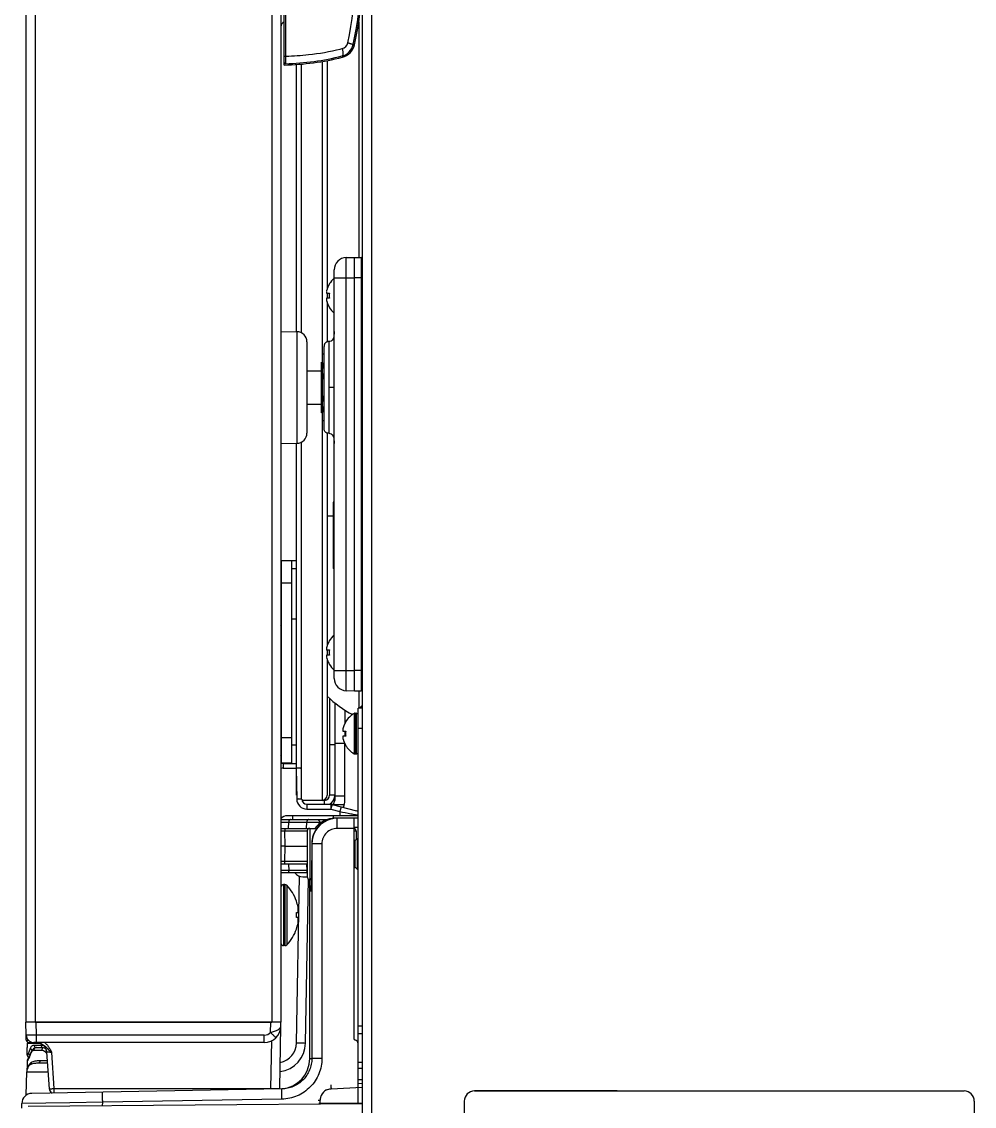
# Model space of a CAD drawing. Header units: millimetres. Extents: x -1538 to 3410, y -1646 to 2016.
# Drawn here: x -1479 to -1292.2, y -149 to 63.8 of the extents above; entities that cross this region are included whole.
import ezdxf

# ---------------------------------------------------------------- set-up
doc = ezdxf.new("R2010")
doc.units = ezdxf.units.MM
doc.header["$LTSCALE"] = 23.1
doc.layers.get('0').update_dxf_attribs({"linetype": 'CONTINUOUS'})

msp = doc.modelspace()

# ---------------------------------------------------------------- linework, layer by layer
at = {"linetype": 'Continuous'}
for p, q in [((-1478.12, 574.56), (-1478.12, -132.44)), ((-1476.32, 574.56), (-1476.32, -132.44)), ((-1429.92, 574.56), (-1429.92, -132.44)), ((-1428.12, 574.56), (-1428.12, -132.44)), ((-1412.17, 574.36), (-1412.17, -148.44)), ((-1410.37, 574.36), (-1410.37, -225.14)), ((-1427.47, 55.56), (-1427.47, 89.56)), ((-1427.15, 57.06), (-1427.15, 88.06)), ((-1412.86, 63.81), (-1412.86, 17.54)), ((-1427.47, 57.06), (-1427.15, 57.06)), ((-1427.46, 55.31), (-1427.47, 55.56)), ((-1425.07, 3), (-1425.07, 55.44)), ((-1424.07, 2.75), (-1424.07, 55.49)), ((-1420.07, 56), (-1420.07, -3.18)), ((-1419.07, 56.2), (-1419.07, 11.38)), ((-1416.13, 57.08), (-1416.13, 57.08)), ((-1415.31, 17.53), (-1413.67, 17.56)), ((-1415.31, 17.53), (-1413.67, 17.56)), ((-1415.31, -67.41), (-1415.31, 17.53)), ((-1413.67, -67.44), (-1413.67, 17.56)), ((-1413.67, 17.56), (-1412.41, 17.53)), ((-1412.41, 17.53), (-1412.41, -67.42)), ((-1417.67, -65.02), (-1417.67, 15.13)), ((-1417.67, 13.56), (-1413.67, 13.56)), ((-1412.17, 13.56), (-1413.67, 13.56)), ((-1418.64, 12.36), (-1418.61, 12.36)), ((-1419.16, 10.56), (-1418.61, 10.56)), ((-1418.61, 9.56), (-1419.16, 9.56)), ((-1419.07, 10.56), (-1419.07, 9.56)), ((-1419.07, 8.73), (-1419.07, 1)), ((-1418.61, 7.76), (-1418.64, 7.76)), ((-1428.12, 3.06), (-1424.98, 3)), ((-1424.98, 3), (-1424.98, -18.89)), ((-1423.02, 1), (-1423.02, -16.89)), ((-1419.67, -15.94), (-1419.67, 0.06)), ((-1418.67, -16.94), (-1418.67, 1.06)), ((-1419.97, -14.44), (-1419.97, -1.44)), ((-1419.67, -1.44), (-1419.97, -1.44)), ((-1420.17, -12.89), (-1420.17, -2.99)), ((-1420.17, -2.99), (-1420.16, -3)), ((-1419.97, -3.38), (-1420.16, -3)), ((-1423.02, -4.69), (-1420.17, -4.69)), ((-1417.67, -7.94), (-1418.67, -7.94)), ((-1423.02, -11.19), (-1420.17, -11.19)), ((-1419.97, -12.89), (-1420.17, -12.89)), ((-1420.07, -12.89), (-1420.07, -88.94)), ((-1419.97, -14.44), (-1419.67, -14.44)), ((-1419.07, -16.88), (-1419.07, -58.62)), ((-1428.12, -18.94), (-1424.98, -18.89)), ((-1425.07, -87.94), (-1425.07, -18.89)), ((-1424.07, -88.71), (-1424.07, -18.64)), ((-1417.82, -43.44), (-1417.82, -30.44)), ((-1417.72, -43.54), (-1417.72, -30.34)), ((-1417.67, -30.34), (-1417.72, -30.34)), ((-1417.82, -33.19), (-1419.07, -33.19)), ((-1417.82, -36.94), (-1417.72, -36.94)), ((-1428.07, -41.94), (-1428.07, -81.73)), ((-1425.07, -41.94), (-1428.07, -41.94)), ((-1426.07, -41.94), (-1426.07, -81.69)), ((-1426.07, -43.44), (-1425.07, -43.44)), ((-1417.72, -43.54), (-1417.67, -43.54)), ((-1426.07, -46.32), (-1428.07, -46.32)), ((-1428.07, -54.75), (-1428.12, -54.66)), ((-1426.07, -53.33), (-1425.07, -53.33)), ((-1419.16, -59.44), (-1418.61, -59.44)), ((-1419.07, -59.44), (-1419.07, -60.44)), ((-1418.64, -57.64), (-1418.61, -57.64)), ((-1428.07, -59.94), (-1428.09, -59.94)), ((-1418.61, -60.44), (-1419.16, -60.44)), ((-1419.07, -61.27), (-1419.07, -87.94)), ((-1418.61, -62.24), (-1418.64, -62.24)), ((-1417.67, -63.44), (-1413.67, -63.44)), ((-1412.17, -63.44), (-1413.67, -63.44)), ((-1415.31, -67.41), (-1413.67, -67.44)), ((-1413.67, -67.44), (-1412.41, -67.42)), ((-1412.86, -67.43), (-1412.86, -70.84)), ((-1418.57, -68.96), (-1418.57, -87.94)), ((-1417.57, -69.82), (-1417.57, -88.94)), ((-1415.57, -71.24), (-1415.57, -73.82)), ((-1413.77, -71.9), (-1413.77, -79.79)), ((-1413.57, -71.84), (-1413.57, -79.84)), ((-1413.57, -71.84), (-1413.37, -71.84)), ((-1413.37, -71.84), (-1413.37, -79.84)), ((-1412.97, -136.68), (-1412.97, -70.84)), ((-1412.17, -70.84), (-1412.97, -70.84)), ((-1412.17, -70.84), (-1412.44, -70.57)), ((-1415.44, -73.54), (-1415.41, -73.54)), ((-1428.07, -75.75), (-1428.12, -75.66)), ((-1415.96, -75.34), (-1415.41, -75.34)), ((-1415.41, -76.34), (-1415.96, -76.34)), ((-1415.57, -75.34), (-1415.57, -76.34)), ((-1412.17, -74.84), (-1412.97, -74.84)), ((-1426.07, -76.67), (-1428.07, -76.67)), ((-1426.07, -78.06), (-1425.07, -78.06)), ((-1417.57, -78.06), (-1418.57, -78.06)), ((-1415.61, -77.79), (-1417.57, -77.79)), ((-1415.57, -88.94), (-1415.57, -77.87)), ((-1415.41, -78.14), (-1415.44, -78.14)), ((-1428.07, -80.25), (-1428.12, -80.16)), ((-1413.57, -79.84), (-1413.37, -79.84)), ((-1426.07, -81.63), (-1428.07, -81.63)), ((-1427.69, -81.69), (-1427.69, -82.64)), ((-1427.69, -81.69), (-1425.14, -81.69)), ((-1427.69, -82.64), (-1425.14, -82.64)), ((-1425.14, -81.69), (-1425.14, -82.64)), ((-1425.14, -82.64), (-1425.03, -88.68)), ((-1419.57, -88.94), (-1424, -88.94)), ((-1419.57, -89.69), (-1419.57, -88.81)), ((-1417.57, -87.94), (-1418.57, -87.94)), ((-1417.57, -88.94), (-1417.85, -88.94)), ((-1417.57, -88.05), (-1415.57, -88.05)), ((-1423.03, -89.69), (-1423.03, -90.64)), ((-1423.03, -89.69), (-1418.35, -89.69)), ((-1423.03, -90.64), (-1418.35, -90.64)), ((-1418.35, -89.69), (-1418.35, -90.64)), ((-1418.35, -90.64), (-1416.57, -91.11)), ((-1418.09, -89.73), (-1413.31, -91)), ((-1417.94, -89.72), (-1415.67, -89.72)), ((-1416.57, -91.11), (-1416.57, -91.94)), ((-1428.12, -92.72), (-1419.02, -92.72)), ((-1428.12, -93.21), (-1420.07, -93.21)), ((-1412.97, -91.94), (-1426.89, -91.94)), ((-1426.62, -94.44), (-1426.6, -93.21)), ((-1425.82, -92.72), (-1425.82, -91.94)), ((-1423.08, -94.44), (-1423.07, -93.21)), ((-1420.56, -93.52), (-1420.57, -93.21)), ((-1417.94, -92.52), (-1418.9, -92.79)), ((-1417.08, -92.44), (-1417.94, -92.52)), ((-1417.82, -92.48), (-1417.82, -91.94)), ((-1412.97, -92.44), (-1417.82, -92.44)), ((-1413.82, -92.44), (-1413.82, -135.69)), ((-1428.12, -94.44), (-1423.11, -94.44)), ((-1428.12, -94.93), (-1427.37, -94.93)), ((-1427.37, -94.44), (-1427.37, -94.93)), ((-1427.32, -97.94), (-1427.37, -94.93)), ((-1427.37, -94.93), (-1422.97, -94.93)), ((-1422.97, -94.94), (-1422.97, -103.94)), ((-1422.47, -94.44), (-1422.47, -104.44)), ((-1422.47, -94.44), (-1421.05, -94.44)), ((-1413.82, -94.44), (-1417.08, -94.44)), ((-1413.82, -94.19), (-1412.97, -94.19)), ((-1413.81, -94.93), (-1413.37, -94.93)), ((-1413.37, -94.93), (-1413.34, -96.61)), ((-1422.08, -97.44), (-1422.09, -99.76)), ((-1422.08, -97.44), (-1422.08, -97.44)), ((-1422.08, -97.44), (-1422.07, -97.44)), ((-1422.07, -97.44), (-1422.06, -139.55)), ((-1420.09, -97.44), (-1420.08, -139.55)), ((-1413.82, -96.6), (-1413.58, -96.84)), ((-1413.58, -96.84), (-1413.18, -96.44)), ((-1413.58, -102.04), (-1413.58, -96.84)), ((-1413.18, -96.44), (-1413.18, -102.44)), ((-1413.18, -96.44), (-1413.08, -96.44)), ((-1413.18, -96.44), (-1413.08, -96.44)), ((-1413.08, -96.44), (-1413.08, -102.44)), ((-1427.32, -97.94), (-1428.12, -97.94)), ((-1427.37, -100.95), (-1427.32, -97.94)), ((-1427.32, -97.94), (-1422.97, -97.94)), ((-1422.09, -99.76), (-1422.09, -99.76)), ((-1427.37, -100.95), (-1428.12, -100.95)), ((-1423.11, -101.44), (-1428.12, -101.44)), ((-1427.37, -101.44), (-1427.37, -100.95)), ((-1422.97, -100.95), (-1427.37, -100.95)), ((-1426.62, -101.44), (-1426.6, -102.68)), ((-1423.08, -101.44), (-1423.07, -102.68)), ((-1413.82, -102.28), (-1413.58, -102.04)), ((-1413.58, -102.04), (-1413.18, -102.44)), ((-1422.97, -102.68), (-1428.12, -102.68)), ((-1422.97, -103.17), (-1428.12, -103.17)), ((-1425.05, -136.51), (-1424.48, -103.83)), ((-1423.82, -103.94), (-1422.97, -103.94)), ((-1413.18, -102.44), (-1413.08, -102.44)), ((-1413.18, -102.44), (-1413.08, -102.44)), ((-1427.62, -105.44), (-1427.62, -117.44)), ((-1427.33, -105.44), (-1427.62, -105.44)), ((-1427.33, -105.44), (-1427.33, -117.44)), ((-1426.96, -105.6), (-1426.96, -117.29)), ((-1423.3, -136.54), (-1422.74, -104.36)), ((-1422.47, -139.56), (-1422.47, -104.44)), ((-1422.47, -104.44), (-1422.17, -104.44)), ((-1422.44, -104.47), (-1422.44, -104.44)), ((-1425.09, -108.69), (-1425.08, -108.69)), ((-1425.09, -110.94), (-1424.78, -110.94)), ((-1424.78, -111.94), (-1425.09, -111.94)), ((-1425.08, -114.19), (-1425.09, -114.19)), ((-1427.33, -117.44), (-1427.62, -117.44)), ((-1478.07, -134.97), (-1478.12, -132.44)), ((-1428.12, -132.44), (-1478.12, -132.44)), ((-1476.32, -132.44), (-1429.92, -132.44)), ((-1476.07, -134.97), (-1476.12, -132.44)), ((-1430.15, -134.47), (-1430.12, -132.44)), ((-1428.34, -145.46), (-1428.13, -133.25)), ((-1428.13, -133.25), (-1428.12, -132.44)), ((-1412.17, -133.24), (-1412.97, -133.24)), ((-1478.05, -135.95), (-1478.07, -134.97)), ((-1476.07, -136.44), (-1476.07, -134.97)), ((-1431.38, -134.97), (-1476.07, -134.97)), ((-1431.38, -136.44), (-1431.38, -134.97)), ((-1430.09, -145.46), (-1429.93, -136.09)), ((-1412.17, -134.74), (-1412.97, -134.74)), ((-1477.87, -136.65), (-1477.87, -137.44)), ((-1475.24, -136.65), (-1477.87, -136.65)), ((-1477.87, -138.94), (-1477.87, -137.44)), ((-1477.55, -136.44), (-1476.44, -136.44)), ((-1476.97, -138.06), (-1477.14, -138.41)), ((-1476.89, -137.92), (-1476.97, -138.06)), ((-1476.97, -138.06), (-1476.97, -138.06)), ((-1476.67, -137.66), (-1476.89, -137.92)), ((-1431.38, -136.44), (-1476.57, -136.44)), ((-1476.56, -137.94), (-1475.04, -137.94)), ((-1476.52, -136.94), (-1475.15, -136.94)), ((-1476.06, -137.44), (-1474.74, -137.44)), ((-1476.04, -137.44), (-1474.74, -137.44)), ((-1474.74, -137.44), (-1474.48, -137.49)), ((-1474.48, -137.49), (-1474.3, -137.58)), ((-1412.97, -148.45), (-1412.97, -136.68)), ((-1477.86, -139.94), (-1477.88, -141.52)), ((-1477.87, -138.94), (-1477.8, -138.94)), ((-1477.86, -139.94), (-1477.78, -139.94)), ((-1477.58, -139.53), (-1477.6, -139.57)), ((-1477.54, -139.43), (-1477.58, -139.53)), ((-1477.53, -139.41), (-1477.57, -139.49)), ((-1477.48, -139.28), (-1477.54, -139.43)), ((-1477.48, -139.28), (-1477.5, -139.43)), ((-1475.32, -139.95), (-1473.96, -139.95)), ((-1474.08, -138.3), (-1473.57, -145.51)), ((-1472.57, -145.46), (-1473.07, -138.41)), ((-1422.47, -139.56), (-1422.06, -139.55)), ((-1412.97, -140.27), (-1412.17, -140.27)), ((-1478.06, -146.76), (-1477.98, -142.16)), ((-1477.98, -142.16), (-1473.84, -142.17)), ((-1475.74, -140.44), (-1473.93, -140.44)), ((-1412.17, -141.53), (-1412.97, -141.53)), ((-1412.17, -143.74), (-1412.97, -143.74)), ((-1412.97, -144.49), (-1412.17, -144.44)), ((-1427.97, -145.55), (-1476.97, -146.41)), ((-1472.57, -146.33), (-1472.57, -145.46)), ((-1472.57, -145.46), (-1430.09, -145.46)), ((-1430.09, -145.59), (-1430.09, -145.46)), ((-1418.3, -145.52), (-1412.17, -145.19)), ((-1362.17, -145.94), (-1390.17, -145.94)), ((-1390.17, -145.94), (-1294.17, -145.94)), ((-1478.96, -149.33), (-1478.94, -148.37)), ((-1469.5, -148.24), (-1478.94, -148.37)), ((-1412.17, -148.44), (-1477.66, -149.01)), ((-1463.07, -148.16), (-1469.5, -148.24)), ((-1463.09, -148.89), (-1463.07, -148.16)), ((-1427.95, -147.55), (-1463.07, -148.16)), ((-1420.8, -147.76), (-1420.43, -147.76)), ((-1420.67, -148.32), (-1420.43, -148.32)), ((-1420.43, -148.32), (-1420.43, -147.76)), ((-1420.43, -148.32), (-1412.17, -148.24)), ((-1412.17, -148.44), (-1412.17, -228.44)), ((-1392.17, -147.94), (-1392.17, -203.94)), ((-1292.17, -147.94), (-1292.17, -203.94)), ((-1292.17, -147.94), (-1292.17, -155.59))]:
    msp.add_line(p, q, dxfattribs=at)
for points in [[(-1417.67, 3.06), (-1417.68, 2.64), (-1417.72, 2.26), (-1417.78, 1.92), (-1417.89, 1.61), (-1418.05, 1.35), (-1418.27, 1.16), (-1418.55, 1.06), (-1418.67, 1.06)], [(-1418.67, -16.94), (-1418.55, -16.95), (-1418.27, -17.04), (-1418.05, -17.23), (-1417.89, -17.49), (-1417.78, -17.8), (-1417.72, -18.15), (-1417.68, -18.53), (-1417.67, -18.94)], [(-1418.9, -92.79), (-1419.81, -93.26), (-1420.61, -93.9), (-1421.26, -94.7), (-1421.73, -95.61), (-1422.01, -96.59), (-1422.08, -97.44)], [(-1422.08, -97.44), (-1422.09, -100.03), (-1422.09, -100.48), (-1422.1, -100.93), (-1422.1, -101.36), (-1422.11, -101.78), (-1422.11, -102.19), (-1422.12, -102.59), (-1422.13, -102.97), (-1422.14, -103.33), (-1422.15, -103.67), (-1422.16, -104), (-1422.17, -104.31), (-1422.18, -104.6), (-1422.19, -104.87), (-1422.2, -105.12), (-1422.21, -105.35), (-1422.22, -105.56), (-1422.23, -105.75), (-1422.24, -105.93), (-1422.25, -106.08), (-1422.26, -106.21), (-1422.27, -106.32), (-1422.28, -106.41), (-1422.29, -106.47), (-1422.29, -106.51), (-1422.29, -106.52)], [(-1476.11, -137.44), (-1476.39, -137.49), (-1476.67, -137.66)], [(-1476.03, -136.45), (-1475.45, -136.55), (-1474.88, -136.84), (-1474.44, -137.3), (-1474.16, -137.87), (-1474.08, -138.3)], [(-1477.14, -138.41), (-1477.36, -138.94), (-1477.48, -139.28)]]:
    msp.add_lwpolyline(points, dxfattribs=at)
for centre, radius, start, end in [((-1472.08, 72.56), 58.5, 347.2578, 12.7422), ((-1472.47, 72.56), 60, 347.2578, 12.7422), ((-1472.47, 72.56), 60.25, 347.2578, 12.7422), ((-1416.48, 59.98), 1.5, 284.2025, 347.2578), ((-1428.01, 105.55), 48.5, 276.2626, 283.7547), ((-1428.01, 105.53), 48.49, 283.7546, 284.2025), ((-1416.87, 59.98), 3, 284.2001, 347.2579), ((-1416.87, 59.98), 3.25, 284.2025, 347.2578), ((-1427.22, 55.81), 0.25, 180.0029, 271.3652), ((-1428.4, 105.55), 50.25, 271.0717, 284.2025), ((-1428.4, 105.55), 50, 271.3651, 284.2023), ((-1428.01, 105.55), 48.5, 271.0179, 276.2626), ((-1415.27, 15.13), 2.4, 91, 180), ((-1412.42, 17.28), 0.25, 0, 89), ((-1414.55, 9.86), 4.8, 130.6007, 148.5421), ((-1417.21, 10.81), 1.97, 175.714, 176.9766), ((-1417.22, 10.81), 1.96, 176.9771, 178.0037), ((-1417.22, 10.81), 1.95, 178.0037, 179.0738), ((-1417.23, 10.81), 1.95, 179.0741, 180.1995), ((-1417.23, 10.81), 1.95, 180.1995, 181.1541), ((-1417.22, 10.81), 1.95, 181.1545, 182.3767), ((-1417.22, 10.81), 1.96, 182.3765, 183.2159), ((-1417.17, 10.8), 2.01, 172.7256, 174.8598), ((-1417.2, 10.8), 1.98, 174.8627, 175.7144), ((-1417.21, 10.81), 1.97, 183.2167, 184.6016), ((-1417.19, 10.81), 1.98, 184.6009, 185.2558), ((-1414.67, 9.91), 4.64, 163.6036, 165.6824), ((-1414.64, 9.9), 4.67, 162.6228, 163.6051), ((-1414.62, 9.9), 4.68, 161.535, 162.6227), ((-1414.61, 9.89), 4.7, 159.4813, 161.5344), ((-1414.59, 9.89), 4.72, 158.9977, 159.4819), ((-1414.59, 9.88), 4.72, 157.4524, 158.9975), ((-1414.58, 9.88), 4.73, 156.6826, 157.4526), ((-1414.58, 9.88), 4.73, 155.4278, 156.6825), ((-1414.57, 9.88), 4.74, 154.4598, 155.4278), ((-1414.57, 9.88), 4.74, 153.3188, 154.4598), ((-1414.56, 9.87), 4.75, 151.9926, 153.3187), ((-1414.56, 9.87), 4.75, 151.0316, 151.9926), ((-1414.56, 9.87), 4.75, 148.4659, 151.0313), ((-1417.22, 9.31), 1.96, 176.7841, 177.6235), ((-1417.22, 9.31), 1.96, 177.6234, 178.8455), ((-1417.23, 9.31), 1.95, 178.8459, 180.9258), ((-1417.22, 9.31), 1.95, 180.9261, 181.9964), ((-1417.22, 9.31), 1.96, 181.9964, 183.0228), ((-1417.21, 9.31), 1.97, 183.0233, 184.286), ((-1417.17, 10.81), 2.01, 185.2585, 187.2741), ((-1417.17, 9.3), 2.01, 172.7259, 174.7415), ((-1417.19, 9.3), 1.98, 174.7442, 175.3991), ((-1417.21, 9.31), 1.97, 175.3984, 176.7833), ((-1417.2, 9.31), 1.98, 184.2856, 185.1372), ((-1417.17, 9.31), 2.01, 185.1401, 187.2744), ((-1414.67, 10.2), 4.64, 194.3176, 196.3964), ((-1414.64, 10.21), 4.67, 196.3949, 197.3772), ((-1414.62, 10.22), 4.68, 197.3773, 198.465), ((-1414.61, 10.22), 4.7, 198.4656, 200.5187), ((-1414.59, 10.23), 4.72, 200.5181, 201.0023), ((-1414.59, 10.23), 4.72, 201.0025, 202.5476), ((-1414.86, 10.06), 3.79, 172.4013, 179.9911), ((-1414.86, 10.06), 3.79, 180.0089, 187.5987), ((-1414.58, 10.23), 4.73, 202.5474, 203.3174), ((-1414.58, 10.23), 4.73, 203.3175, 204.5722), ((-1414.57, 10.24), 4.74, 204.5722, 205.5402), ((-1414.57, 10.24), 4.74, 205.5402, 206.6812), ((-1414.56, 10.24), 4.75, 206.6813, 208.0074), ((-1414.56, 10.24), 4.75, 208.0074, 208.9684), ((-1414.56, 10.24), 4.75, 208.9687, 211.5341), ((-1414.55, 10.26), 4.8, 211.4579, 229.3993), ((-1425.02, 1), 2, 0, 89), ((-1624.07, -13.12), 204.22, 1.8826, 2.3008), ((-1425.02, -16.89), 2, 271, 360), ((-1417.72, -30.44), 0.1, 90, 180), ((-1417.72, -43.44), 0.1, 180, 270), ((-1414.55, -60.14), 4.8, 130.6007, 148.5421), ((-1417.21, -59.19), 1.97, 175.714, 176.9766), ((-1417.22, -59.19), 1.96, 176.9771, 178.0037), ((-1417.22, -59.19), 1.95, 178.0037, 179.0738), ((-1417.23, -59.19), 1.95, 179.0741, 180.1995), ((-1417.23, -59.19), 1.95, 180.1995, 181.1541), ((-1417.22, -59.19), 1.95, 181.1545, 182.3767), ((-1417.22, -59.19), 1.96, 182.3765, 183.2159), ((-1417.17, -59.2), 2.01, 172.7256, 174.8598), ((-1417.2, -59.2), 1.98, 174.8627, 175.7144), ((-1417.21, -59.19), 1.97, 183.2167, 184.6016), ((-1417.19, -59.19), 1.98, 184.6009, 185.2558), ((-1417.17, -59.19), 2.01, 185.2585, 187.2741), ((-1414.67, -60.09), 4.64, 163.6036, 165.6824), ((-1414.64, -60.1), 4.67, 162.6228, 163.6051), ((-1414.62, -60.1), 4.68, 161.535, 162.6227), ((-1414.61, -60.11), 4.7, 159.4813, 161.5344), ((-1414.59, -60.11), 4.72, 158.9977, 159.4819), ((-1414.59, -60.12), 4.72, 157.4524, 158.9975), ((-1414.58, -60.12), 4.73, 156.6826, 157.4526), ((-1414.58, -60.12), 4.73, 155.4278, 156.6825), ((-1414.57, -60.12), 4.74, 154.4598, 155.4278), ((-1414.57, -60.12), 4.74, 153.3188, 154.4598), ((-1414.56, -60.13), 4.75, 151.9926, 153.3187), ((-1414.56, -60.13), 4.75, 151.0316, 151.9926), ((-1414.56, -60.13), 4.75, 148.4659, 151.0313), ((-1414.86, -59.94), 3.79, 172.4013, 179.9911), ((-1417.22, -60.69), 1.96, 176.7841, 177.6235), ((-1417.22, -60.69), 1.96, 177.6234, 178.8455), ((-1417.23, -60.69), 1.95, 178.8459, 180.9258), ((-1417.22, -60.69), 1.95, 180.9261, 181.9964), ((-1417.22, -60.69), 1.96, 181.9964, 183.0228), ((-1417.21, -60.69), 1.97, 183.0233, 184.286), ((-1417.17, -60.7), 2.01, 172.7259, 174.7415), ((-1417.19, -60.7), 1.98, 174.7442, 175.3991), ((-1417.21, -60.69), 1.97, 175.3984, 176.7833), ((-1417.2, -60.69), 1.98, 184.2856, 185.1372), ((-1417.17, -60.69), 2.01, 185.1401, 187.2744), ((-1414.67, -59.8), 4.64, 194.3176, 196.3964), ((-1414.64, -59.79), 4.67, 196.3949, 197.3772), ((-1414.62, -59.78), 4.68, 197.3773, 198.465), ((-1414.61, -59.78), 4.7, 198.4656, 200.5187), ((-1414.59, -59.77), 4.72, 200.5181, 201.0023), ((-1414.59, -59.77), 4.72, 201.0025, 202.5476), ((-1414.58, -59.77), 4.73, 202.5474, 203.3174), ((-1414.58, -59.77), 4.73, 203.3175, 204.5722), ((-1414.86, -59.94), 3.79, 180.0089, 187.5987), ((-1414.57, -59.76), 4.74, 204.5722, 205.5402), ((-1414.57, -59.76), 4.74, 205.5402, 206.6812), ((-1414.56, -59.76), 4.75, 206.6813, 208.0074), ((-1414.56, -59.76), 4.75, 208.0074, 208.9684), ((-1414.56, -59.76), 4.75, 208.9687, 211.5341), ((-1414.55, -59.74), 4.8, 211.4579, 229.3993), ((-1415.27, -65.02), 2.4, 180, 269), ((-1412.42, -67.17), 0.25, 271, 360), ((-1405.24, -54.59), 19.6, 225.1449, 243.3006), ((-1411.35, -76.04), 4.8, 120.3012, 148.5421), ((-1413.57, -72.24), 0.4, 90, 120.3012), ((-1413.37, -72.24), 0.4, 0, 90), ((-1411.17, -71.84), 1.8, 124.3303, 145.6697), ((-1411.41, -76.01), 4.7, 159.4813, 161.5344), ((-1411.39, -76.01), 4.72, 158.9977, 159.4819), ((-1411.39, -76.02), 4.72, 157.4524, 158.9975), ((-1411.38, -76.02), 4.73, 156.6826, 157.4526), ((-1411.38, -76.02), 4.73, 155.4278, 156.6825), ((-1411.37, -76.02), 4.74, 154.4598, 155.4278), ((-1411.37, -76.02), 4.74, 153.3188, 154.4598), ((-1411.36, -76.03), 4.75, 151.9926, 153.3187), ((-1411.36, -76.03), 4.75, 151.0316, 151.9926), ((-1411.36, -76.03), 4.75, 148.4659, 151.0313), ((-1414.01, -75.09), 1.97, 175.714, 176.9766), ((-1414.02, -75.09), 1.96, 176.9771, 178.0037), ((-1414.02, -75.09), 1.95, 178.0037, 179.0738), ((-1414.03, -75.09), 1.95, 179.0741, 180.1995), ((-1414.03, -75.09), 1.95, 180.1995, 181.1541), ((-1414.02, -75.09), 1.95, 181.1545, 182.3767), ((-1414.02, -75.09), 1.96, 182.3765, 183.2159), ((-1414.02, -76.59), 1.96, 176.7841, 177.6235), ((-1414.02, -76.59), 1.96, 177.6234, 178.8455), ((-1414.03, -76.59), 1.95, 178.8459, 180.9258), ((-1413.97, -75.1), 2.01, 172.7256, 174.8598), ((-1414, -75.1), 1.98, 174.8627, 175.7144), ((-1414.01, -75.09), 1.97, 183.2167, 184.6016), ((-1413.99, -75.09), 1.98, 184.6009, 185.2558), ((-1413.97, -75.09), 2.01, 185.2585, 187.2741), ((-1413.97, -76.6), 2.01, 172.7259, 174.7415), ((-1413.99, -76.6), 1.98, 174.7442, 175.3991), ((-1414.01, -76.59), 1.97, 175.3984, 176.7833), ((-1411.47, -75.99), 4.64, 163.6036, 165.6824), ((-1411.44, -76), 4.67, 162.6228, 163.6051), ((-1411.42, -76), 4.68, 161.535, 162.6227), ((-1411.66, -75.84), 3.79, 172.4013, 179.9911), ((-1411.66, -75.84), 3.79, 180.0089, 187.5987), ((-1414.02, -76.59), 1.95, 180.9261, 181.9964), ((-1414.02, -76.59), 1.96, 181.9964, 183.0228), ((-1414.01, -76.59), 1.97, 183.0233, 184.286), ((-1414, -76.59), 1.98, 184.2856, 185.1372), ((-1413.97, -76.59), 2.01, 185.1401, 187.2744), ((-1411.47, -75.7), 4.64, 194.3176, 196.3964), ((-1411.44, -75.69), 4.67, 196.3949, 197.3772), ((-1411.42, -75.68), 4.68, 197.3773, 198.465), ((-1411.41, -75.68), 4.7, 198.4656, 200.5187), ((-1411.39, -75.67), 4.72, 200.5181, 201.0023), ((-1411.39, -75.67), 4.72, 201.0025, 202.5476), ((-1411.38, -75.67), 4.73, 202.5474, 203.3174), ((-1411.38, -75.67), 4.73, 203.3175, 204.5722), ((-1411.37, -75.66), 4.74, 204.5722, 205.5402), ((-1411.37, -75.66), 4.74, 205.5402, 206.6812), ((-1411.36, -75.66), 4.75, 206.6813, 208.0074), ((-1411.36, -75.66), 4.75, 208.0074, 208.9684), ((-1411.36, -75.66), 4.75, 208.9687, 211.5341), ((-1411.35, -75.64), 4.8, 211.4579, 239.6988), ((-1413.57, -79.44), 0.4, 239.6988, 270), ((-1413.37, -79.44), 0.4, 270, 360), ((-1427.69, -84.69), 3, 90, 98.2031), ((-1427.69, -84.65), 2.01, 90.0208, 102.3449), ((-1425.14, -82.69), 1, 85.8087, 90), ((-1424.71, -106.96), 18.29, 90.1136, 91.0072), ((-1423.03, -88.64), 2, 181.0001, 270), ((-1423.03, -88.69), 1, 180.9978, 270.0014), ((-1420.07, -87.94), 1, 270, 360), ((-1419.57, -87.94), 1, 270, 360), ((-1419.57, -87.94), 2, 298.5064, 356.8408), ((-1418.57, -88.94), 1, 305.5405, 360), ((-1418.57, -88.94), 3, 332.8867, 360), ((-1418.35, -90.69), 1, 75.1317, 90), ((-1413.57, -91.96), 1, 52.769, 75.1317), ((-1426.89, -93.44), 1.5, 90, 144.9406), ((-1417.07, -97.44), 5, 115.9484, 180.0004), ((-1417.47, -97.44), 5, 90, 143.0214), ((-1417.46, -97.44), 5, 95.5876, 142.9617), ((-1417.07, -97.45), 5, 112.1919, 115.9606), ((-1417.07, -97.45), 5.01, 105.1385, 112.1853), ((-1417.07, -97.44), 5, 101.2451, 105.1372), ((-1417.07, -97.43), 4.99, 100.7592, 101.2431), ((-1417.07, -97.44), 4.99, 100.0553, 100.7592), ((-1417.46, -97.45), 5.01, 90.7053, 95.5928), ((-1417.07, -97.46), 5.02, 90.0168, 100.0491), ((-1417.46, -97.42), 4.98, 90.0041, 90.7015), ((-1422.47, -94.94), 0.5, 90, 180), ((-1413.87, -94.94), 0.5, 1, 83.8924), ((-1423.82, -101.94), 2, 217.8788, 270), ((-1422.47, -103.94), 0.5, 180, 270), ((-1427.62, -105.94), 0.5, 90, 180), ((-1427.33, -105.94), 0.5, 43.7747, 90), ((-1433.07, -111.44), 8.45, 19.0287, 43.7747), ((-1433.07, -111.44), 8.44, 10.6622, 19.0271), ((-1428.94, -110.42), 4.2, 5.265, 7.2923), ((-1428.92, -110.41), 4.18, 3.3885, 5.2645), ((-1428.91, -110.41), 4.17, 2.8385, 3.3879), ((-1428.91, -110.41), 4.17, 1.5995, 2.8386), ((-1428.91, -110.41), 4.16, 358.0413, 358.8223), ((-1428.91, -110.41), 4.17, 357.1771, 358.0412), ((-1428.91, -110.41), 4.17, 356.2595, 357.177), ((-1428.91, -110.41), 4.16, 0.8211, 1.5994), ((-1428.9, -110.41), 4.16, 359.8252, 0.8211), ((-1428.9, -110.41), 4.16, 358.8223, 359.8252), ((-1433.07, -111.44), 7.99, 356.4122, 3.5878), ((-1428.94, -110.41), 4.2, 352.7078, 354.482), ((-1428.94, -112.48), 4.2, 5.518, 7.2922), ((-1428.92, -110.41), 4.18, 355.388, 356.2594), ((-1428.93, -110.41), 4.19, 354.4827, 355.3879), ((-1428.93, -112.48), 4.19, 4.6121, 5.5173), ((-1428.92, -112.47), 4.18, 3.7406, 4.612), ((-1428.92, -112.47), 4.18, 354.7355, 356.6115), ((-1428.91, -112.47), 4.17, 2.823, 3.7405), ((-1428.91, -112.47), 4.17, 1.9588, 2.8229), ((-1428.91, -112.47), 4.16, 1.1777, 1.9587), ((-1428.91, -112.47), 4.17, 357.1614, 358.4005), ((-1428.91, -112.47), 4.17, 356.6121, 357.1615), ((-1428.9, -112.47), 4.16, 0.1748, 1.1777), ((-1428.9, -112.47), 4.16, 359.1789, 0.1748), ((-1428.91, -112.47), 4.16, 358.4006, 359.1789), ((-1433.07, -111.44), 8.45, 316.2253, 340.9713), ((-1433.07, -111.44), 8.44, 340.9729, 349.3378), ((-1428.94, -112.47), 4.2, 352.7077, 354.735), ((-1427.62, -116.94), 0.5, 180, 270), ((-1427.33, -116.94), 0.5, 270, 316.2253), ((-1431.38, -133.19), 3.25, 270, 359), ((-1476.57, -134.94), 1.5, 181, 269.999), ((-1477.55, -135.94), 0.5, 181, 269.9925), ((-1431.38, -133.22), 1.75, 270.0031, 314.5906), ((-1413.57, -135.69), 0.25, 180, 261.3731), ((-1413.72, -136.68), 0.75, 0, 81.3731), ((-1477.37, -136.65), 0.5, 148.0981, 180), ((-1476.67, -137.33), 0.622, 245.8854, 249.6921), ((-1476.06, -138), 0.561, 90.0088, 94.3493), ((-1458.03, -122.08), 22.99, 224.8222, 225.3027), ((-1429.05, -136.44), 5.75, 277.6453, 358.9999), ((-1429.05, -136.44), 4, 281.4361, 359), ((-1477.37, -138.94), 0.5, 181.9036, 250.3654), ((-1477.36, -139.94), 0.5, 114.4554, 179.5), ((-1477.28, -139.94), 0.497, 130.229, 134.8981), ((-1477.31, -138.95), 0.492, 240.0231, 244.6484), ((-1470.22, -141.96), 7.71, 158.8573, 160.8582), ((-1475.76, -142.14), 2.2, 126.2688, 136.6514), ((-1457.43, -121.48), 23.83, 225.3024, 225.7362), ((-1428.47, -139.56), 6, 274.7374, 360), ((-1476.23, -142.19), 1.75, 125.3467, 179), ((-1478.38, -141.51), 0.5, 342.3886, 359.4688), ((-1475.69, -142.19), 2.28, 145.3534, 158.0846), ((-1475.73, -142.16), 2.24, 136.6617, 145.3), ((-1476.94, -148.41), 2, 91, 179), ((-1472.57, -145.44), 1, 184.0843, 244.9004), ((-1429.34, -145.44), 1, 353.1281, 359), ((-1418.18, -147.76), 2.25, 116.0336, 156.0166), ((-1390.17, -147.94), 2, 90, 180), ((-1390.17, -147.94), 2, 90, 180), ((-1294.17, -147.94), 2, 0, 90), ((-1294.17, -147.94), 2, 0, 90), ((-1294.17, -147.94), 2, 0, 90), ((-1418.18, -147.76), 2.25, 172.2198, 179.9957), ((-1418.18, -147.76), 2.25, 164.3237, 172.212), ((-1418.18, -147.76), 2.25, 156.0229, 164.3141)]:
    msp.add_arc(centre, radius, start, end, dxfattribs=at)
for centre, major_axis, ratio, start_param, end_param in [((-1427.12, 62.8), (-0.07, 1.01), 0.992509, 0.287211, 1.499307), ((-1423.12, -94.94), (0.581, 0.044), 0.857955, 1.437838, 1.483306), ((-1423.12, -100.94), (0.581, -0.044), 0.857955, -1.483306, -1.437838)]:
    msp.add_ellipse(centre, major_axis=major_axis, ratio=ratio, start_param=start_param, end_param=end_param, dxfattribs=at)
for points, knots in [([(-1415.02, 59.65), (-1414.94, 59.64), (-1414.8, 59.6), (-1414.59, 59.55), (-1414.41, 59.49), (-1414.25, 59.45), (-1414.12, 59.41), (-1414.04, 59.38), (-1413.99, 59.36), (-1413.96, 59.34), (-1413.95, 59.33), (-1413.94, 59.33), (-1413.94, 59.32)], [0, 0, 0, 0, 0.20564, 0.396867, 0.568339, 0.715609, 0.83472, 0.922603, 0.954173, 0.977306, 0.992164, 1, 1, 1, 1]), ([(-1416.11, 58.53), (-1416.09, 58.44), (-1416.05, 58.26), (-1416.01, 58), (-1415.99, 57.76), (-1415.98, 57.57), (-1415.99, 57.44), (-1415.99, 57.35), (-1416.01, 57.28), (-1416.02, 57.21), (-1416.04, 57.16), (-1416.07, 57.12), (-1416.1, 57.09), (-1416.12, 57.08), (-1416.13, 57.08)], [0, 0, 0, 0, 0.184233, 0.360427, 0.522604, 0.665827, 0.728986, 0.785965, 0.836482, 0.880419, 0.917924, 0.949476, 0.976179, 1, 1, 1, 1]), ([(-1427.21, 55.56), (-1427.21, 55.56), (-1427.21, 55.56), (-1427.2, 55.57), (-1427.2, 55.59), (-1427.19, 55.63), (-1427.19, 55.68), (-1427.18, 55.74), (-1427.18, 55.81), (-1427.17, 55.9), (-1427.17, 56.04), (-1427.16, 56.23), (-1427.15, 56.49), (-1427.15, 56.76), (-1427.15, 56.96), (-1427.15, 57.06)], [0, 0, 0, 0, 0.002364, 0.006447, 0.021063, 0.044664, 0.077189, 0.118446, 0.168114, 0.225811, 0.291038, 0.441756, 0.614757, 0.803354, 1, 1, 1, 1]), ([(-1418.67, 1.06), (-1418.74, 1.06), (-1418.89, 1.05), (-1419.1, 1), (-1419.28, 0.92), (-1419.42, 0.81), (-1419.53, 0.67), (-1419.61, 0.49), (-1419.66, 0.28), (-1419.67, 0.13), (-1419.67, 0.06)], [0, 0, 0, 0, 0.144942, 0.273574, 0.390071, 0.5, 0.609929, 0.726426, 0.855058, 1, 1, 1, 1]), ([(-1420.16, -3), (-1420.15, -3.01), (-1420.14, -3.04), (-1420.14, -3.06), (-1420.14, -3.07)], [0, 0, 0, 0, 0.390491, 1, 1, 1, 1]), ([(-1420.14, -3.07), (-1420.13, -3.11), (-1420.12, -3.19), (-1420.11, -3.33), (-1420.09, -3.51), (-1420.07, -3.82), (-1420.05, -4.3), (-1420.03, -4.7), (-1420.02, -4.92)], [0, 0, 0, 0, 0.055368, 0.132259, 0.230126, 0.348151, 0.640655, 1, 1, 1, 1]), ([(-1419.97, -4.46), (-1419.95, -4.21), (-1419.89, -3.69), (-1419.75, -3.2), (-1419.67, -2.95)], [0, 0, 0, 0, 0.498282, 1, 1, 1, 1]), ([(-1419.67, -6.43), (-1419.75, -6.19), (-1419.89, -5.69), (-1419.95, -5.18), (-1419.97, -4.93)], [0, 0, 0, 0, 0.501718, 1, 1, 1, 1]), ([(-1419.97, -10.96), (-1419.95, -10.71), (-1419.89, -10.19), (-1419.75, -9.7), (-1419.67, -9.45)], [0, 0, 0, 0, 0.498282, 1, 1, 1, 1]), ([(-1419.67, -12.93), (-1419.75, -12.69), (-1419.89, -12.19), (-1419.95, -11.68), (-1419.97, -11.43)], [0, 0, 0, 0, 0.501718, 1, 1, 1, 1]), ([(-1418.67, -16.94), (-1418.74, -16.94), (-1418.89, -16.93), (-1419.1, -16.89), (-1419.28, -16.81), (-1419.42, -16.7), (-1419.53, -16.55), (-1419.61, -16.38), (-1419.66, -16.17), (-1419.67, -16.02), (-1419.67, -15.94)], [0, 0, 0, 0, 0.144942, 0.273574, 0.390071, 0.5, 0.609929, 0.726426, 0.855058, 1, 1, 1, 1]), ([(-1428.07, -59.91), (-1428.07, -59.89), (-1428.08, -59.85), (-1428.09, -59.79), (-1428.1, -59.71), (-1428.11, -59.65), (-1428.12, -59.62)], [0, 0, 0, 0, 0.161625, 0.382714, 0.662638, 1, 1, 1, 1]), ([(-1428.12, -59.91), (-1428.12, -59.91), (-1428.11, -59.92), (-1428.11, -59.93), (-1428.11, -59.93)], [0, 0, 0, 0, 0.291762, 1, 1, 1, 1]), ([(-1428.11, -59.93), (-1428.1, -59.93), (-1428.1, -59.94), (-1428.1, -59.94), (-1428.09, -59.94)], [0, 0, 0, 0, 0.336336, 1, 1, 1, 1]), ([(-1424.14, -82.68), (-1424.14, -82.67), (-1424.15, -82.67), (-1424.16, -82.67), (-1424.18, -82.66), (-1424.22, -82.66), (-1424.26, -82.65), (-1424.33, -82.65), (-1424.44, -82.64), (-1424.59, -82.64), (-1424.76, -82.64), (-1424.95, -82.64), (-1425.07, -82.64), (-1425.14, -82.64)], [0, 0, 0, 0, 0.007003, 0.022191, 0.046422, 0.079672, 0.121661, 0.172051, 0.296037, 0.446975, 0.61905, 0.805868, 1, 1, 1, 1]), ([(-1424.03, -88.71), (-1424.03, -88.71), (-1424.04, -88.71), (-1424.05, -88.7), (-1424.06, -88.7), (-1424.1, -88.69), (-1424.15, -88.69), (-1424.24, -88.68), (-1424.34, -88.68), (-1424.47, -88.68), (-1424.6, -88.67), (-1424.7, -88.67), (-1424.75, -88.67)], [0, 0, 0, 0, 0.00733, 0.021875, 0.04471, 0.075971, 0.163319, 0.281911, 0.428947, 0.600556, 0.792482, 1, 1, 1, 1]), ([(-1418.09, -89.73), (-1418.09, -89.73), (-1418.09, -89.73), (-1418.09, -89.73), (-1418.09, -89.74), (-1418.1, -89.74), (-1418.1, -89.75), (-1418.11, -89.77), (-1418.11, -89.8), (-1418.13, -89.83), (-1418.14, -89.88), (-1418.15, -89.93), (-1418.18, -90.02), (-1418.21, -90.14), (-1418.25, -90.29), (-1418.3, -90.46), (-1418.33, -90.58), (-1418.35, -90.64)], [0, 0, 0, 0, 0.001368, 0.004997, 0.010961, 0.01926, 0.029884, 0.042821, 0.075497, 0.116969, 0.16689, 0.224805, 0.290182, 0.440953, 0.613712, 0.802413, 1, 1, 1, 1]), ([(-1416.31, -90.2), (-1416.31, -90.2), (-1416.31, -90.2), (-1416.31, -90.2), (-1416.31, -90.21), (-1416.32, -90.22), (-1416.32, -90.23), (-1416.33, -90.24), (-1416.33, -90.27), (-1416.34, -90.31), (-1416.36, -90.35), (-1416.37, -90.41), (-1416.4, -90.49), (-1416.43, -90.61), (-1416.47, -90.76), (-1416.52, -90.94), (-1416.55, -91.05), (-1416.57, -91.11)], [0, 0, 0, 0, 0.00137, 0.005004, 0.010973, 0.019275, 0.029895, 0.04282, 0.075495, 0.116982, 0.166888, 0.22481, 0.290213, 0.440928, 0.613694, 0.802511, 1, 1, 1, 1]), ([(-1416.57, -91.11), (-1415.86, -91.26), (-1414.86, -91.46), (-1413.66, -91.71), (-1413.16, -91.82), (-1412.95, -91.86)], [0, 0, 0, 0, 0.588268, 0.826458, 1, 1, 1, 1]), ([(-1426.28, -92.72), (-1426.3, -92.72), (-1426.34, -92.73), (-1426.4, -92.75), (-1426.46, -92.8), (-1426.53, -92.89), (-1426.59, -93.02), (-1426.6, -93.15), (-1426.6, -93.21)], [0, 0, 0, 0, 0.098477, 0.201819, 0.31323, 0.434547, 0.704744, 1, 1, 1, 1]), ([(-1422.74, -92.72), (-1422.76, -92.72), (-1422.8, -92.73), (-1422.87, -92.75), (-1422.92, -92.8), (-1422.99, -92.89), (-1423.05, -93.02), (-1423.07, -93.15), (-1423.07, -93.21)], [0, 0, 0, 0, 0.098477, 0.201819, 0.31323, 0.434547, 0.704744, 1, 1, 1, 1]), ([(-1417.94, -92.52), (-1418.51, -92.62), (-1419.63, -93.02), (-1420.99, -94.16), (-1421.88, -95.7), (-1422.08, -96.86), (-1422.08, -97.44)], [0, 0, 0, 0, 0.250035, 0.500075, 0.750069, 1, 1, 1, 1]), ([(-1420.89, -92.72), (-1420.87, -92.72), (-1420.83, -92.73), (-1420.77, -92.75), (-1420.71, -92.8), (-1420.64, -92.89), (-1420.58, -93.02), (-1420.57, -93.15), (-1420.57, -93.21)], [0, 0, 0, 0, 0.098477, 0.201819, 0.31323, 0.434547, 0.704744, 1, 1, 1, 1]), ([(-1417.46, -92.44), (-1417.46, -92.44), (-1417.46, -92.45), (-1417.46, -92.46), (-1417.46, -92.46)], [0, 0, 0, 0, 0.263207, 1, 1, 1, 1]), ([(-1417.08, -94.44), (-1417.08, -94.31), (-1417.08, -94.05), (-1417.08, -93.68), (-1417.08, -93.39), (-1417.08, -93.18), (-1417.08, -93.03), (-1417.08, -92.9), (-1417.08, -92.78), (-1417.07, -92.68), (-1417.07, -92.6), (-1417.07, -92.54), (-1417.07, -92.5), (-1417.07, -92.48), (-1417.07, -92.47), (-1417.07, -92.45), (-1417.07, -92.45), (-1417.07, -92.44), (-1417.07, -92.44)], [0, 0, 0, 0, 0.195078, 0.382925, 0.55575, 0.634508, 0.707168, 0.77305, 0.831474, 0.881869, 0.923802, 0.956847, 0.969919, 0.980659, 0.989049, 0.995073, 0.998716, 1, 1, 1, 1]), ([(-1423.08, -94.44), (-1423.02, -94.45), (-1422.9, -94.47), (-1422.79, -94.5), (-1422.73, -94.52)], [0, 0, 0, 0, 0.479541, 1, 1, 1, 1]), ([(-1417.08, -94.44), (-1417.47, -94.44), (-1418.26, -94.59), (-1419.26, -95.26), (-1419.93, -96.26), (-1420.09, -97.05), (-1420.09, -97.44)], [0, 0, 0, 0, 0.25, 0.500002, 0.750003, 1, 1, 1, 1]), ([(-1420.09, -97.44), (-1420.33, -97.44), (-1420.69, -97.44), (-1421.15, -97.44), (-1421.44, -97.44), (-1421.69, -97.44), (-1421.87, -97.44), (-1421.99, -97.44), (-1422.05, -97.44), (-1422.07, -97.44)], [0, 0, 0, 0, 0.373363, 0.542717, 0.692276, 0.816751, 0.911578, 0.973395, 1, 1, 1, 1]), ([(-1422.09, -99.76), (-1422.09, -100.52), (-1422.1, -101.94), (-1422.14, -103.64), (-1422.18, -104.83), (-1422.21, -105.53), (-1422.25, -106.08), (-1422.27, -106.4), (-1422.29, -106.53)], [0, 0, 0, 0, 0.334151, 0.630493, 0.755136, 0.859872, 0.942156, 1, 1, 1, 1]), ([(-1423.08, -101.44), (-1423.07, -101.44), (-1423.03, -101.44), (-1423, -101.44), (-1422.97, -101.43)], [0, 0, 0, 0, 0.243917, 1, 1, 1, 1]), ([(-1426.28, -103.17), (-1426.3, -103.17), (-1426.34, -103.16), (-1426.4, -103.13), (-1426.46, -103.09), (-1426.53, -103), (-1426.59, -102.86), (-1426.6, -102.74), (-1426.6, -102.68)], [0, 0, 0, 0, 0.098477, 0.201819, 0.31323, 0.434547, 0.704744, 1, 1, 1, 1]), ([(-1422.97, -103.02), (-1422.98, -103), (-1423.04, -102.89), (-1423.06, -102.77), (-1423.07, -102.68)], [0, 0, 0, 0, 0.23256, 1, 1, 1, 1]), ([(-1422.38, -106.53), (-1422.39, -106.42), (-1422.41, -106.16), (-1422.43, -105.47), (-1422.43, -104.89), (-1422.44, -104.47)], [0, 0, 0, 0, 0.16076, 0.383977, 1, 1, 1, 1]), ([(-1422.29, -106.53), (-1422.29, -106.57), (-1422.3, -106.62), (-1422.31, -106.68), (-1422.31, -106.72), (-1422.32, -106.75), (-1422.33, -106.77), (-1422.33, -106.78), (-1422.34, -106.79), (-1422.35, -106.78), (-1422.35, -106.77), (-1422.36, -106.75), (-1422.36, -106.72), (-1422.37, -106.69), (-1422.38, -106.62), (-1422.38, -106.57), (-1422.38, -106.53)], [0, 0, 0, 0, 0.21399, 0.298799, 0.368765, 0.423902, 0.464326, 0.49053, 0.504766, 0.51827, 0.543288, 0.582442, 0.636293, 0.704976, 0.788511, 1, 1, 1, 1]), ([(-1430.15, -134.47), (-1429.88, -134.4), (-1429.5, -134.3), (-1429.02, -134.11), (-1428.55, -133.88), (-1428.14, -133.55), (-1428.13, -133.25)], [0, 0, 0, 0, 0.336943, 0.490881, 0.629316, 1, 1, 1, 1]), ([(-1476.07, -134.97), (-1476.2, -134.97), (-1476.46, -134.97), (-1476.83, -134.98), (-1477.17, -134.98), (-1477.43, -134.98), (-1477.61, -134.98), (-1477.73, -134.98), (-1477.83, -134.98), (-1477.91, -134.98), (-1477.98, -134.98), (-1478.02, -134.97), (-1478.05, -134.97), (-1478.06, -134.97), (-1478.07, -134.97), (-1478.07, -134.97), (-1478.07, -134.97)], [0, 0, 0, 0, 0.194958, 0.382569, 0.55535, 0.706844, 0.77272, 0.831166, 0.881611, 0.923561, 0.956641, 0.980502, 0.988908, 0.99495, 0.998625, 1, 1, 1, 1]), ([(-1478.05, -135.95), (-1478.05, -135.95), (-1478.05, -135.95), (-1478.05, -135.95), (-1478.04, -135.95), (-1478.02, -135.95), (-1478, -135.95), (-1477.95, -135.95), (-1477.9, -135.95), (-1477.84, -135.96), (-1477.76, -135.96), (-1477.71, -135.96), (-1477.68, -135.96)], [0, 0, 0, 0, 0.004186, 0.016365, 0.036552, 0.064717, 0.144834, 0.256394, 0.398686, 0.570736, 0.771564, 1, 1, 1, 1]), ([(-1430.15, -134.47), (-1430.08, -134.53), (-1429.95, -134.67), (-1429.76, -134.86), (-1429.58, -135.04), (-1429.44, -135.18), (-1429.34, -135.27), (-1429.28, -135.33), (-1429.23, -135.39), (-1429.19, -135.43), (-1429.15, -135.46), (-1429.13, -135.49), (-1429.11, -135.5), (-1429.11, -135.5), (-1429.1, -135.51), (-1429.1, -135.51), (-1429.1, -135.51)], [0, 0, 0, 0, 0.195284, 0.38349, 0.556384, 0.707627, 0.773329, 0.831622, 0.881973, 0.923854, 0.956792, 0.980555, 0.988943, 0.994978, 0.998647, 1, 1, 1, 1]), ([(-1477.6, -138.52), (-1477.57, -138.44), (-1477.47, -138.1), (-1477.34, -137.78), (-1477.23, -137.54)], [0, 0, 0, 0, 0.245496, 1, 1, 1, 1]), ([(-1477.41, -139.18), (-1477.38, -139.1), (-1477.25, -138.8), (-1477.11, -138.5), (-1477, -138.28)], [0, 0, 0, 0, 0.245205, 1, 1, 1, 1]), ([(-1477.23, -137.54), (-1477.19, -137.45), (-1477.11, -137.29), (-1476.94, -137.09), (-1476.74, -136.97), (-1476.59, -136.94), (-1476.52, -136.94)], [0, 0, 0, 0, 0.29833, 0.55327, 0.779626, 1, 1, 1, 1]), ([(-1477.23, -137.54), (-1477.23, -137.55), (-1477.21, -137.63), (-1477.17, -137.7), (-1477.13, -137.75)], [0, 0, 0, 0, 0.238356, 1, 1, 1, 1]), ([(-1477.13, -137.75), (-1477.11, -137.76), (-1477.05, -137.82), (-1476.98, -137.87), (-1476.92, -137.9)], [0, 0, 0, 0, 0.245175, 1, 1, 1, 1]), ([(-1476.97, -138.06), (-1476.98, -138.07), (-1477.01, -138.14), (-1477.01, -138.22), (-1477, -138.28)], [0, 0, 0, 0, 0.244711, 1, 1, 1, 1]), ([(-1477, -138.28), (-1476.99, -138.26), (-1476.95, -138.2), (-1476.91, -138.13), (-1476.87, -138.09)], [0, 0, 0, 0, 0.269415, 1, 1, 1, 1]), ([(-1476.87, -138.09), (-1476.86, -138.08), (-1476.82, -138.04), (-1476.76, -138), (-1476.72, -137.98)], [0, 0, 0, 0, 0.268067, 1, 1, 1, 1]), ([(-1476.72, -137.98), (-1476.71, -137.97), (-1476.66, -137.95), (-1476.6, -137.94), (-1476.56, -137.94)], [0, 0, 0, 0, 0.255593, 1, 1, 1, 1]), ([(-1476.11, -137.44), (-1476.17, -137.44), (-1476.29, -137.47), (-1476.44, -137.58), (-1476.54, -137.75), (-1476.56, -137.87), (-1476.56, -137.94)], [0, 0, 0, 0, 0.239472, 0.485218, 0.739606, 1, 1, 1, 1]), ([(-1476.52, -136.94), (-1476.52, -137.03), (-1476.48, -137.2), (-1476.36, -137.33), (-1476.29, -137.38)], [0, 0, 0, 0, 0.509936, 1, 1, 1, 1]), ([(-1476.29, -137.38), (-1476.27, -137.39), (-1476.2, -137.43), (-1476.12, -137.44), (-1476.06, -137.44)], [0, 0, 0, 0, 0.254847, 1, 1, 1, 1]), ([(-1476.03, -136.44), (-1475.87, -136.44), (-1475.57, -136.48), (-1475.13, -136.62), (-1474.73, -136.85), (-1474.37, -137.14), (-1474.05, -137.46), (-1473.74, -137.79), (-1473.47, -138.05), (-1473.27, -138.23), (-1473.16, -138.33), (-1473.1, -138.38), (-1473.07, -138.41)], [0, 0, 0, 0, 0.126007, 0.251842, 0.377357, 0.502258, 0.626249, 0.749691, 0.87406, 0.936901, 0.968435, 1, 1, 1, 1]), ([(-1475.15, -136.94), (-1475.15, -137.03), (-1475.12, -137.19), (-1475.01, -137.33), (-1474.95, -137.38)], [0, 0, 0, 0, 0.520016, 1, 1, 1, 1]), ([(-1475.15, -136.94), (-1475.12, -136.94), (-1474.96, -136.95), (-1474.81, -136.98), (-1474.7, -137.02)], [0, 0, 0, 0, 0.241282, 1, 1, 1, 1]), ([(-1474.79, -137.48), (-1474.87, -137.52), (-1475, -137.66), (-1475.04, -137.84), (-1475.04, -137.94)], [0, 0, 0, 0, 0.474805, 1, 1, 1, 1]), ([(-1475.04, -137.94), (-1474.92, -137.94), (-1474.65, -138.01), (-1474.43, -138.18), (-1474.33, -138.28)], [0, 0, 0, 0, 0.463674, 1, 1, 1, 1]), ([(-1474.95, -137.38), (-1474.93, -137.39), (-1474.87, -137.42), (-1474.8, -137.44), (-1474.74, -137.44)], [0, 0, 0, 0, 0.258817, 1, 1, 1, 1]), ([(-1474.49, -136.44), (-1474.33, -136.56), (-1474.01, -136.83), (-1473.7, -137.23), (-1473.48, -137.58), (-1473.33, -137.85), (-1473.22, -138.08), (-1473.14, -138.27), (-1473.09, -138.36), (-1473.07, -138.41)], [0, 0, 0, 0, 0.249825, 0.499721, 0.624784, 0.749851, 0.874923, 0.937462, 1, 1, 1, 1]), ([(-1474.13, -138.02), (-1474.16, -138.04), (-1474.23, -138.11), (-1474.3, -138.2), (-1474.33, -138.28)], [0, 0, 0, 0, 0.257562, 1, 1, 1, 1]), ([(-1425.05, -136.51), (-1425.05, -136.51), (-1425.04, -136.51), (-1425.04, -136.51), (-1425.03, -136.51), (-1425.01, -136.51), (-1424.97, -136.51), (-1424.91, -136.51), (-1424.84, -136.51), (-1424.75, -136.52), (-1424.65, -136.52), (-1424.48, -136.52), (-1424.26, -136.52), (-1423.96, -136.53), (-1423.63, -136.53), (-1423.41, -136.54), (-1423.3, -136.54)], [0, 0, 0, 0, 0.001224, 0.00485, 0.010868, 0.019258, 0.043082, 0.076152, 0.118117, 0.168552, 0.227018, 0.292941, 0.444428, 0.617278, 0.805077, 1, 1, 1, 1]), ([(-1477.8, -138.94), (-1477.79, -138.94), (-1477.75, -138.9), (-1477.71, -138.82), (-1477.65, -138.69), (-1477.62, -138.58), (-1477.6, -138.52)], [0, 0, 0, 0, 0.100823, 0.297023, 0.59776, 1, 1, 1, 1]), ([(-1477.78, -139.94), (-1477.77, -139.94), (-1477.73, -139.91), (-1477.68, -139.84), (-1477.62, -139.74), (-1477.58, -139.65), (-1477.56, -139.6)], [0, 0, 0, 0, 0.116434, 0.315917, 0.610324, 1, 1, 1, 1]), ([(-1477.6, -138.52), (-1477.59, -138.59), (-1477.52, -138.73), (-1477.4, -138.83), (-1477.33, -138.87)], [0, 0, 0, 0, 0.476562, 1, 1, 1, 1]), ([(-1477.56, -139.6), (-1477.56, -139.59), (-1477.53, -139.53), (-1477.51, -139.47), (-1477.5, -139.43)], [0, 0, 0, 0, 0.234184, 1, 1, 1, 1]), ([(-1477.24, -140.77), (-1477.18, -140.72), (-1477.08, -140.6), (-1477.05, -140.44), (-1477.06, -140.36)], [0, 0, 0, 0, 0.491491, 1, 1, 1, 1]), ([(-1477.06, -140.36), (-1476.84, -140.2), (-1476.42, -140.05), (-1475.83, -139.96), (-1475.5, -139.95), (-1475.32, -139.95)], [0, 0, 0, 0, 0.450598, 0.711031, 1, 1, 1, 1]), ([(-1475.74, -140.44), (-1475.68, -140.44), (-1475.57, -140.42), (-1475.43, -140.3), (-1475.34, -140.14), (-1475.32, -140.01), (-1475.32, -139.95)], [0, 0, 0, 0, 0.228016, 0.469429, 0.728685, 1, 1, 1, 1]), ([(-1473.07, -138.41), (-1473.14, -138.4), (-1473.26, -138.38), (-1473.45, -138.36), (-1473.62, -138.34), (-1473.77, -138.32), (-1473.88, -138.31), (-1473.96, -138.3), (-1474, -138.3), (-1474.03, -138.3), (-1474.06, -138.3), (-1474.07, -138.3), (-1474.08, -138.3), (-1474.08, -138.3)], [0, 0, 0, 0, 0.193473, 0.380181, 0.552831, 0.704876, 0.830064, 0.880911, 0.923153, 0.95639, 0.980271, 0.994637, 1, 1, 1, 1]), ([(-1422.06, -139.55), (-1422.06, -139.94), (-1422.14, -140.72), (-1422.47, -141.84), (-1423.02, -142.88), (-1423.76, -143.79), (-1424.66, -144.54), (-1425.69, -145.1), (-1426.8, -145.46), (-1427.58, -145.55), (-1427.97, -145.55)], [0, 0, 0, 0, 0.125015, 0.250032, 0.375045, 0.500052, 0.62505, 0.75004, 0.875024, 1, 1, 1, 1]), ([(-1420.08, -139.55), (-1420.08, -140.07), (-1420.18, -141.1), (-1420.63, -142.6), (-1421.36, -143.98), (-1422.34, -145.19), (-1423.54, -146.19), (-1424.91, -146.95), (-1426.4, -147.42), (-1427.43, -147.54), (-1427.95, -147.55)], [0, 0, 0, 0, 0.124998, 0.25, 0.375002, 0.500003, 0.625004, 0.750004, 0.875004, 1, 1, 1, 1]), ([(-1420.08, -139.55), (-1420.33, -139.55), (-1420.69, -139.55), (-1421.14, -139.55), (-1421.44, -139.55), (-1421.68, -139.55), (-1421.86, -139.55), (-1421.99, -139.55), (-1422.04, -139.55), (-1422.06, -139.55)], [0, 0, 0, 0, 0.373281, 0.542606, 0.692152, 0.816629, 0.911478, 0.973335, 1, 1, 1, 1]), ([(-1477.88, -141.52), (-1477.88, -141.52), (-1477.87, -141.48), (-1477.86, -141.47), (-1477.84, -141.4), (-1477.82, -141.36), (-1477.81, -141.33)], [0, 0, 0, 0, 0.073046, 0.279176, 0.596489, 1, 1, 1, 1]), ([(-1477.24, -140.77), (-1477.06, -140.63), (-1476.7, -140.52), (-1476.18, -140.45), (-1475.89, -140.44), (-1475.74, -140.44)], [0, 0, 0, 0, 0.437543, 0.70144, 1, 1, 1, 1]), ([(-1473.57, -145.51), (-1473.57, -145.52), (-1473.56, -145.52), (-1473.54, -145.52), (-1473.52, -145.52), (-1473.49, -145.52), (-1473.44, -145.51), (-1473.37, -145.51), (-1473.26, -145.51), (-1473.12, -145.5), (-1472.94, -145.49), (-1472.76, -145.47), (-1472.63, -145.47), (-1472.57, -145.46)], [0, 0, 0, 0, 0.005092, 0.019608, 0.043487, 0.076526, 0.118495, 0.168971, 0.293212, 0.444585, 0.617423, 0.805314, 1, 1, 1, 1]), ([(-1463.07, -148.16), (-1463.08, -148.03), (-1463.08, -147.78), (-1463.09, -147.41), (-1463.09, -147.12), (-1463.09, -146.9), (-1463.09, -146.76), (-1463.09, -146.62), (-1463.09, -146.51), (-1463.09, -146.41), (-1463.09, -146.32), (-1463.09, -146.27), (-1463.09, -146.23), (-1463.09, -146.21), (-1463.09, -146.19), (-1463.09, -146.18), (-1463.09, -146.17), (-1463.09, -146.17), (-1463.09, -146.17)], [0, 0, 0, 0, 0.195086, 0.382937, 0.555763, 0.63452, 0.707179, 0.773059, 0.831482, 0.881876, 0.923807, 0.95685, 0.969922, 0.980662, 0.989051, 0.995074, 0.998717, 1, 1, 1, 1]), ([(-1430.09, -145.46), (-1429.88, -145.46), (-1429.49, -145.47), (-1429.03, -145.47), (-1428.72, -145.47), (-1428.55, -145.47), (-1428.44, -145.47), (-1428.37, -145.46), (-1428.35, -145.46)], [0, 0, 0, 0, 0.359826, 0.671962, 0.796873, 0.895205, 0.963677, 1, 1, 1, 1]), ([(-1428.35, -145.46), (-1428.35, -145.46), (-1428.35, -145.46), (-1428.34, -145.46), (-1428.34, -145.46)], [0, 0, 0, 0, 0.737886, 1, 1, 1, 1]), ([(-1427.95, -147.55), (-1427.95, -147.42), (-1427.96, -147.16), (-1427.96, -146.79), (-1427.97, -146.5), (-1427.97, -146.29), (-1427.97, -146.14), (-1427.97, -146.01), (-1427.97, -145.9), (-1427.97, -145.8), (-1427.97, -145.71), (-1427.97, -145.65), (-1427.97, -145.62), (-1427.97, -145.59), (-1427.97, -145.58), (-1427.97, -145.56), (-1427.97, -145.56), (-1427.97, -145.55), (-1427.97, -145.55)], [0, 0, 0, 0, 0.195086, 0.382937, 0.555763, 0.63452, 0.707179, 0.773059, 0.831482, 0.881876, 0.923807, 0.95685, 0.969922, 0.980662, 0.989051, 0.995074, 0.998717, 1, 1, 1, 1]), ([(-1418.32, -144.77), (-1418.33, -144.77), (-1418.32, -144.8), (-1418.33, -144.83), (-1418.32, -144.9), (-1418.32, -144.99), (-1418.32, -145.1), (-1418.31, -145.28), (-1418.3, -145.42), (-1418.3, -145.52)], [0, 0, 0, 0, 0.019702, 0.076627, 0.16881, 0.293068, 0.444514, 0.61793, 1, 1, 1, 1]), ([(-1420.43, -148.52), (-1420.43, -148.52), (-1420.44, -148.48), (-1420.43, -148.45), (-1420.43, -148.39), (-1420.43, -148.34), (-1420.43, -148.32)], [0, 0, 0, 0, 0.076553, 0.293044, 0.61795, 1, 1, 1, 1])]:
    msp.add_open_spline(points, degree=3, knots=knots, dxfattribs=at)
for points in [[(-1474.68, -137.45), (-1474.72, -137.45), (-1474.76, -137.46), (-1474.79, -137.48)], [(-1477.8, -138.94), (-1477.8, -139.03), (-1477.78, -139.12), (-1477.74, -139.19)], [(-1477.74, -139.75), (-1477.77, -139.81), (-1477.78, -139.87), (-1477.78, -139.94)], [(-1477.74, -139.19), (-1477.69, -139.27), (-1477.63, -139.33), (-1477.55, -139.38)], [(-1477.64, -139.59), (-1477.68, -139.63), (-1477.72, -139.69), (-1477.74, -139.75)], [(-1419.17, -145.74), (-1418.9, -145.61), (-1418.6, -145.53), (-1418.3, -145.52)]]:
    msp.add_open_spline(points, degree=3, dxfattribs=at)

doc.saveas('drawing.dxf')
